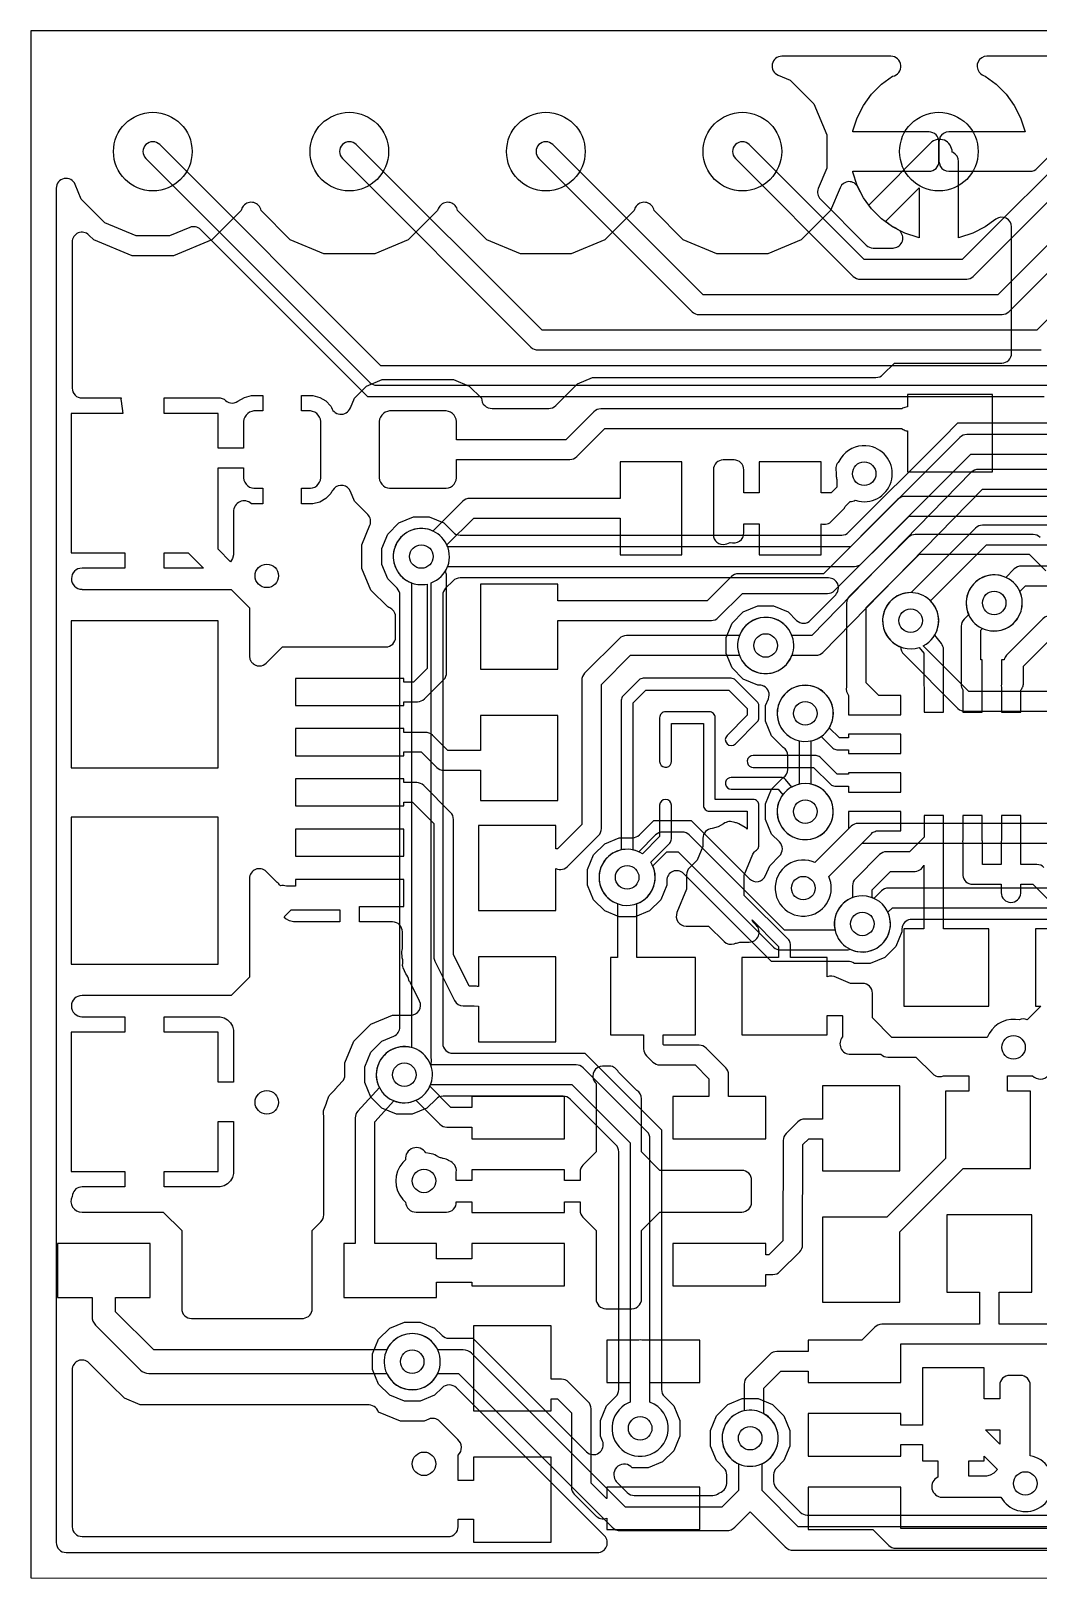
# Model space of a CAD drawing. Header units: millimetres. Extents: x 0 to 30, y 0 to 20.
# Drawn here: x 0 to 13.02, y 0 to 20 of the extents above; entities that cross this region are included whole.
import ezdxf

# ---------------------------------------------------------------- set-up
doc = ezdxf.new("R2010")
doc.units = ezdxf.units.MM

msp = doc.modelspace()

# ---------------------------------------------------------------- linework, layer by layer
at = {"layer": '16_copper'}
for points in [[(11.155, 17.195, 0.663945), (11.224, 17.418), (11.201, 17.433, 0.123438), (11.137, 17.466), (10.992, 17.571), (10.865, 17.698), (10.76, 17.843), (10.679, 18.003), (10.623, 18.173), (10.621, 18.186), (11.608, 18.186, 0.414214), (11.735, 18.313), (11.735, 18.567, 0.414214), (11.608, 18.694), (10.621, 18.694), (10.623, 18.707), (10.679, 18.878), (10.76, 19.038), (10.865, 19.183), (10.992, 19.31), (11.137, 19.415, 0.916186), (11.114, 19.673), (9.705, 19.673, 0.820683), (9.657, 19.429), (9.812, 19.364), (10.119, 19.058), (10.285, 18.657), (10.285, 18.224), (10.176, 17.962, 0.303346), (10.204, 17.823), (10.796, 17.231, 0.198912), (10.886, 17.193), (11.143, 17.193)], [(12.096, 16.79, 0.187839), (12.18, 16.827), (13.819, 18.466), (20.267, 18.466), (20.535, 18.198, 0.198912), (20.625, 18.161), (22.317, 18.161, 0.984834), (23.001, 18.405), (22.983, 18.449, 0.657183), (22.317, 18.415), (20.677, 18.415), (20.41, 18.683, 0.198912), (20.32, 18.72), (13.767, 18.72, 0.198912), (13.677, 18.683), (12.038, 17.043), (10.771, 17.043), (9.285, 18.53, 1), (9.105, 18.351), (10.629, 16.827, 0.198912), (10.719, 16.789), (12.09, 16.789)], [(12.553, 16.333, 0.187839), (12.637, 16.369), (13.82, 17.552, 0.984834), (14.131, 18.207), (14.087, 18.226, 0.657182), (13.64, 17.731), (12.495, 16.586), (8.689, 16.586), (6.745, 18.53, 1), (6.565, 18.351), (8.546, 16.369, 0.198912), (8.636, 16.332), (12.548, 16.332)], [(10.078, 9.55, 0.814328), (10.084, 10.261), (10.084, 10.821, 0.992417), (9.937, 11.532), (9.891, 11.52, 0.761296), (9.931, 10.821), (9.931, 10.261), (9.891, 10.25), (9.847, 10.232), (9.806, 10.208), (9.768, 10.179), (9.735, 10.145), (9.706, 10.108), (9.682, 10.067), (9.664, 10.023), (9.651, 9.977), (9.645, 9.93), (9.645, 9.882), (9.651, 9.835), (9.664, 9.789), (9.682, 9.745), (9.706, 9.704), (9.735, 9.667), (9.768, 9.633), (9.806, 9.604), (9.847, 9.58), (9.891, 9.562), (9.937, 9.55), (9.984, 9.544), (10.031, 9.544)]]:
    msp.add_lwpolyline(points, format="xyb", close=True, dxfattribs=at)
for points in [[(29.546, 19.673), (12.355, 19.673, 0.619845), (12.254, 19.469), (12.263, 19.46, 0.147188), (12.332, 19.415), (12.477, 19.31), (12.604, 19.183), (12.71, 19.038), (12.791, 18.878), (12.847, 18.707), (12.849, 18.694), (11.862, 18.694, 0.282464), (11.749, 18.625), (11.748, 18.624, -0.096011), (11.735, 18.567), (11.735, 18.313, -0.09355), (11.747, 18.259), (11.754, 18.248, 0.261919), (11.862, 18.186), (12.916, 18.186, 0.198912), (13.006, 18.224), (13.652, 18.87)], [(13.205, 15.672), (4.523, 15.672), (1.665, 18.53, 1), (1.485, 18.351), (4.381, 15.455, 0.198912), (4.47, 15.418), (13.259, 15.418)], [(15.15, 18.276), (13.003, 16.129), (6.606, 16.129), (4.205, 18.53, 1), (4.025, 18.351), (6.463, 15.912, 0.198912), (6.553, 15.875), (13.056, 15.875)], [(13.094, 15.268), (4.356, 15.268), (2.192, 17.432, 0.303353), (2.053, 17.459), (1.792, 17.351), (1.358, 17.351), (0.957, 17.517), (0.651, 17.823), (0.571, 18.015, 0.820683), (0.327, 17.967), (0.327, 0.454, 0.414178), (0.454, 0.327), (7.322, 0.326, 0.668223), (7.412, 0.543), (5.5, 2.454, 0.42628), (5.313, 2.454), (5.218, 2.36), (5.03, 2.282), (4.826, 2.282), (4.637, 2.36), (4.493, 2.504), (4.415, 2.692), (4.415, 2.896), (4.493, 3.084), (4.637, 3.228), (4.826, 3.306), (5.03, 3.306), (5.218, 3.228), (5.313, 3.134, 0.198912), (5.402, 3.096), (5.713, 3.096), (7.18, 1.629, 0.820688), (7.387, 1.768), (7.362, 1.83), (7.362, 2.034), (7.44, 2.222), (7.56, 2.342, 0.198912), (7.597, 2.432), (7.597, 5.509, 0.198912), (7.56, 5.598), (6.968, 6.19, 0.198912), (6.879, 6.227), (5.326, 6.227, 0.198912), (5.236, 6.19), (5.116, 6.07), (4.928, 5.992), (4.724, 5.992), (4.536, 6.07), (4.392, 6.214), (4.314, 6.402), (4.314, 6.606), (4.392, 6.794), (4.536, 6.938), (4.691, 7.003, 0.30335), (4.769, 7.12), (4.769, 12.704, 0.198912), (4.732, 12.794), (4.612, 12.914), (4.534, 13.102), (4.534, 13.306), (4.612, 13.494), (4.756, 13.638), (4.944, 13.716), (5.148, 13.716), (5.336, 13.638), (5.456, 13.518, 0.198912), (5.546, 13.481), (10.479, 13.481, 0.198912), (10.568, 13.518), (11.782, 14.732), (11.782, 14.732), (11.981, 14.931), (14.529, 14.931, 0.198912)], [(14.643, 14.781), (12.096, 14.781, 0.198912), (12.006, 14.744), (10.593, 13.331), (5.386, 13.331, 0.984834), (4.702, 13.087), (4.72, 13.043, 0.190981), (4.919, 12.864), (4.919, 6.854, 0.966697), (4.709, 6.16), (4.755, 6.148, 0.367675), (5.166, 6.377), (6.993, 6.377), (7.747, 5.623), (7.747, 2.272), (7.713, 2.258), (7.672, 2.234), (7.635, 2.205), (7.601, 2.171), (7.572, 2.134), (7.548, 2.093), (7.53, 2.049), (7.518, 2.003), (7.512, 1.956), (7.512, 1.908), (7.518, 1.861), (7.53, 1.815), (7.548, 1.771), (7.572, 1.73), (7.601, 1.693), (7.635, 1.659), (7.672, 1.63), (7.713, 1.606), (7.757, 1.588), (7.803, 1.576), (7.85, 1.57), (7.898, 1.57), (7.945, 1.576, 0.755256), (8.001, 2.272), (8.001, 5.676, 0.198912), (7.964, 5.766), (7.136, 6.594, 0.198912), (7.046, 6.631), (5.166, 6.631, 0.166697), (5.173, 6.724), (5.173, 12.864, 0.217109), (5.386, 13.077), (10.646, 13.077, 0.198912), (10.736, 13.114), (12.149, 14.527), (14.696, 14.527, 0.198912)], [(15.446, 14.331), (12.245, 14.331, 0.202021), (12.154, 14.293), (10.093, 12.181), (9.836, 12.181), (9.822, 12.215), (9.798, 12.256), (9.769, 12.293), (9.735, 12.327), (9.698, 12.356), (9.657, 12.38), (9.613, 12.398), (9.567, 12.41), (9.52, 12.416), (9.472, 12.416), (9.425, 12.41), (9.379, 12.398), (9.335, 12.38), (9.294, 12.356), (9.257, 12.327), (9.223, 12.293), (9.194, 12.256), (9.17, 12.215), (9.152, 12.171), (9.14, 12.125), (9.134, 12.078), (9.134, 12.03), (9.14, 11.983), (9.152, 11.937), (9.17, 11.893), (9.194, 11.852), (9.223, 11.815), (9.257, 11.781), (9.294, 11.752), (9.335, 11.728), (9.379, 11.71), (9.425, 11.698), (9.472, 11.692), (9.52, 11.692), (9.567, 11.698, 0.259775), (9.836, 11.927), (10.146, 11.927, 0.202021), (10.237, 11.965), (12.299, 14.077), (15.29, 14.077, 0.939472)], [(14.756, 13.609), (12.3, 13.609, 0.198912), (12.21, 13.572), (11.375, 12.737, 0.799288), (11.209, 12.049), (11.243, 12.035, 0.20905), (11.28, 11.94), (11.98, 11.24, 0.198912), (12.07, 11.203), (13.922, 11.203, 0.198912)], [(13.869, 11.457), (12.123, 11.457), (11.531, 12.049, 0.512477), (11.627, 12.63), (12.352, 13.355), (14.756, 13.355, 1)], [(14, 13.081), (12.8, 13.081, 0.198912), (12.71, 13.044), (12.6, 12.934, 0.984834), (12.289, 12.278), (12.333, 12.26, 0.657182), (12.78, 12.754), (12.853, 12.827), (13.947, 12.827)], [(13.932, 8.513), (11.385, 8.513, 0.3458), (11.262, 8.416), (11.258, 8.388, 0.063546), (11.258, 8.352), (11.18, 8.164), (11.036, 8.02), (10.848, 7.942), (10.644, 7.942, 0.178289), (10.557, 7.967), (9.573, 7.967), (9.374, 8.166), (8.435, 9.105, 0.668179), (8.218, 9.015), (8.218, 8.954), (8.14, 8.766), (7.996, 8.622), (7.808, 8.544), (7.604, 8.544), (7.416, 8.622), (7.272, 8.766), (7.194, 8.954), (7.194, 9.158), (7.272, 9.346), (7.416, 9.49), (7.604, 9.568), (7.774, 9.568, 0.198912), (7.864, 9.606), (8.049, 9.791), (8.533, 9.791), (9.287, 9.037, 0.534512), (9.494, 9.078), (9.548, 9.207), (9.675, 9.334, 0.414219), (9.675, 9.514), (9.573, 9.616), (9.495, 9.804), (9.495, 10.008), (9.573, 10.196), (9.722, 10.345, 0.25782), (9.781, 10.452), (9.781, 10.63, 0.243233), (9.722, 10.737), (9.573, 10.886), (9.495, 11.074), (9.495, 11.278), (9.532, 11.366, 0.389407), (9.473, 11.527), (9.469, 11.529, 0.13124), (9.394, 11.542), (9.206, 11.62), (9.062, 11.764), (8.984, 11.952), (8.984, 12.156), (9.062, 12.344), (9.206, 12.488), (9.394, 12.566), (9.598, 12.566), (9.786, 12.488), (9.896, 12.379, 0.417724), (10.077, 12.38), (10.401, 12.711, 0.663865), (10.31, 12.927), (5.546, 12.927, 0.198912), (5.456, 12.89), (5.36, 12.794, 0.198912), (5.323, 12.704), (5.323, 6.908, 0.414214), (5.45, 6.781), (7.161, 6.781), (8.151, 5.791), (8.151, 2.432, 0.198912), (8.188, 2.342), (8.308, 2.222), (8.386, 2.034), (8.386, 1.83), (8.308, 1.642), (8.164, 1.498), (7.976, 1.42), (7.772, 1.42, 0.952623), (7.557, 1.258), (7.564, 1.246, 0.021378), (7.571, 1.238), (7.708, 1.102, 0.198912), (7.798, 1.064), (8.814, 1.064, 0.16802), (8.892, 1.092), (8.898, 1.098, 0.35389), (8.994, 1.245), (8.994, 1.329, 0.198912), (8.957, 1.419), (8.862, 1.514), (8.784, 1.702), (8.784, 1.906), (8.862, 2.094), (9.006, 2.238), (9.194, 2.316), (9.398, 2.316), (9.586, 2.238), (9.73, 2.094), (9.808, 1.906), (9.808, 1.702), (9.73, 1.514), (9.636, 1.419, 0.198912), (9.599, 1.33), (9.599, 1.245, 0.198912), (9.636, 1.155), (9.943, 0.848, 0.198912), (10.033, 0.81), (14.019, 0.81, 0.534518)], [(13.755, 8.917), (11.082, 8.917, 0.198912), (10.992, 8.88), (10.896, 8.784, 0.623245), (10.393, 8.371), (9.741, 8.371), (8.508, 9.604, 0.198912), (8.418, 9.641), (8.164, 9.641, 0.198912), (8.074, 9.604), (7.856, 9.386, 0.984834), (7.545, 8.73), (7.589, 8.712, 0.657182), (8.036, 9.206), (8.217, 9.387), (8.365, 9.387), (9.598, 8.154, 0.198912), (9.688, 8.117), (10.536, 8.117, 0.102651), (10.586, 8.128), (10.629, 8.11), (10.675, 8.098), (10.722, 8.092), (10.77, 8.092), (10.817, 8.098, 0.48368), (11.076, 8.604), (11.135, 8.663), (13.89, 8.663, 0.123618)], [(13.483, 9.753), (10.691, 9.753, 0.198912), (10.601, 9.716), (10.133, 9.247), (10.099, 9.261), (10.053, 9.273), (10.006, 9.279), (9.958, 9.279), (9.911, 9.273), (9.865, 9.261), (9.822, 9.243), (9.78, 9.219), (9.743, 9.19), (9.709, 9.156), (9.68, 9.119), (9.656, 9.078), (9.638, 9.034), (9.626, 8.988), (9.62, 8.941), (9.62, 8.893), (9.626, 8.846), (9.638, 8.8), (9.656, 8.756), (9.68, 8.715), (9.709, 8.678), (9.743, 8.644), (9.78, 8.615), (9.822, 8.591), (9.865, 8.573), (9.911, 8.561), (9.958, 8.555), (10.006, 8.555), (10.053, 8.561, 0.48368), (10.312, 9.067), (10.744, 9.499), (13.536, 9.499, 0.198912)], [(15.694, 0.66), (9.918, 0.66), (9.449, 1.13), (9.449, 1.475, 0.947607), (9.179, 2.148), (9.135, 2.13, 0.630788), (9.144, 1.475), (9.144, 1.13), (8.928, 0.914), (7.683, 0.914), (5.696, 2.902, 0.198912), (5.588, 2.946), (5.257, 2.946, 0.948173), (4.584, 2.677), (4.602, 2.633, 0.630371), (5.257, 2.642), (5.525, 2.642), (7.512, 0.654, 0.198912), (7.62, 0.61), (8.992, 0.61, 0.198912), (9.099, 0.654), (9.296, 0.851), (9.747, 0.4, 0.198912), (9.855, 0.356), (15.85, 0.356, 0.138628)]]:
    msp.add_lwpolyline(points, format="xyb", dxfattribs=at)
at = {"layer": '1_copper'}
for points in [[(2.956, 11.79, 0.190068), (3.042, 11.827), (3.25, 12.035), (4.586, 12.035, 0.414214), (4.713, 12.162), (4.713, 12.425, 0.201129), (4.674, 12.515), (4.666, 12.524, 0.106828), (4.611, 12.552), (4.394, 12.769), (4.277, 13.051), (4.277, 13.357), (4.381, 13.608, 0.303353), (4.354, 13.746), (4.18, 13.92), (4.128, 14.046, 0.545517), (3.918, 14.084), (3.901, 14.061, 0.08341), (3.877, 14.021), (3.812, 13.956), (3.732, 13.909), (3.643, 13.886), (3.497, 13.886), (3.497, 14.086), (3.612, 14.086), (3.641, 14.091), (3.668, 14.103), (3.693, 14.119), (3.714, 14.14), (3.73, 14.165), (3.741, 14.192), (3.747, 14.221), (3.747, 14.95), (3.741, 14.979), (3.73, 15.007), (3.714, 15.031), (3.693, 15.052), (3.668, 15.069), (3.641, 15.08), (3.612, 15.086), (3.497, 15.086), (3.497, 15.286), (3.643, 15.286), (3.732, 15.262), (3.812, 15.216), (3.877, 15.15, 0.749721), (4.128, 15.125), (4.18, 15.251), (4.336, 15.407), (4.541, 15.492), (5.462, 15.492), (5.666, 15.407), (5.823, 15.251, 0.424282), (5.962, 15.119), (6.692, 15.119, 0.198912), (6.782, 15.156), (7.064, 15.438), (7.26, 15.519), (10.921, 15.519, 0.198912), (11.011, 15.557), (11.16, 15.706), (12.548, 15.706, 0.414214), (12.675, 15.833), (12.675, 17.465, 0.612806), (12.473, 17.568), (12.332, 17.466), (12.172, 17.384), (12.002, 17.329), (11.989, 17.327), (11.989, 18.313, 0.284784), (11.918, 18.427), (11.906, 18.432, 0.686913), (11.627, 18.548), (10.828, 17.749), (10.76, 17.843), (10.689, 17.982, 0.640149), (10.458, 17.973), (10.336, 17.678), (9.957, 17.299), (9.524, 17.12), (8.866, 17.12), (8.432, 17.299), (8.054, 17.678, 0.640829), (7.828, 17.738), (7.824, 17.734, 0.10571), (7.796, 17.678), (7.417, 17.299), (6.984, 17.12), (6.326, 17.12), (5.892, 17.299), (5.514, 17.678, 0.640829), (5.288, 17.738), (5.284, 17.734, 0.10571), (5.256, 17.678), (4.877, 17.299), (4.444, 17.12), (3.786, 17.12), (3.352, 17.299), (2.974, 17.678, 0.640829), (2.748, 17.738), (2.744, 17.734, 0.10571), (2.716, 17.678), (2.337, 17.299), (1.843, 17.094), (1.307, 17.094), (0.812, 17.299), (0.75, 17.361, 0.668185), (0.533, 17.271), (0.533, 15.381, 0.414214), (0.66, 15.254), (1.165, 15.254, 0.066122), (1.165, 15.214), (1.188, 15.054), (0.518, 15.054), (0.518, 13.254), (1.214, 13.254), (1.214, 13.054), (0.66, 13.054, 0.996055), (0.659, 12.781), (0.66, 12.78), (2.587, 12.78), (2.825, 12.542), (2.825, 11.917), (2.826, 11.91), (2.825, 11.904), (2.827, 11.896), (2.828, 11.889), (2.83, 11.883), (2.831, 11.876), (2.835, 11.869), (2.837, 11.862), (2.841, 11.857), (2.843, 11.851), (2.848, 11.845), (2.852, 11.838), (2.856, 11.834), (2.86, 11.828), (2.866, 11.824), (2.872, 11.818), (2.877, 11.815), (2.882, 11.811), (2.889, 11.807), (2.895, 11.803), (2.901, 11.801), (2.907, 11.798), (2.915, 11.796), (2.922, 11.793), (2.928, 11.793), (2.934, 11.791), (2.942, 11.791), (2.95, 11.79)], [(2.418, 14.605), (2.418, 15.054), (1.722, 15.054), (1.722, 15.254), (2.445, 15.254), (2.496, 15.24, 0.388885), (2.674, 15.211), (2.762, 15.262), (2.851, 15.286), (2.997, 15.286), (2.997, 15.086), (2.882, 15.086), (2.854, 15.08), (2.826, 15.069), (2.802, 15.052), (2.781, 15.031), (2.764, 15.007), (2.753, 14.979), (2.747, 14.95), (2.747, 14.605)], [(5.395, 14.091), (5.422, 14.103), (5.447, 14.119), (5.468, 14.14), (5.484, 14.165), (5.495, 14.192), (5.501, 14.221), (5.501, 14.459), (6.966, 14.459, 0.198912), (7.055, 14.496), (7.419, 14.859), (11.253, 14.859), (11.272, 14.848, 0.096331), (11.329, 14.828), (11.329, 14.3), (12.429, 14.3), (12.429, 15.3), (11.329, 15.3), (11.329, 15.138, 0.107175), (11.266, 15.121), (11.254, 15.113), (7.366, 15.113, 0.198912), (7.276, 15.076), (6.913, 14.713), (5.501, 14.713), (5.501, 14.95), (5.495, 14.979), (5.484, 15.007), (5.468, 15.031), (5.447, 15.052), (5.422, 15.069), (5.395, 15.08), (5.366, 15.086), (4.636, 15.086), (4.608, 15.08), (4.58, 15.069), (4.556, 15.052), (4.535, 15.031), (4.518, 15.007), (4.507, 14.979), (4.501, 14.95), (4.501, 14.221), (4.507, 14.192), (4.518, 14.165), (4.535, 14.14), (4.556, 14.119), (4.58, 14.103), (4.608, 14.091), (4.636, 14.086), (5.366, 14.086)], [(10.214, 13.628, 0.296772), (10.353, 13.665), (10.499, 13.811, 0.096153), (10.525, 13.852), (10.59, 13.916, 0.108612), (10.653, 13.931), (10.699, 13.919, 1), (10.84, 14.631), (10.793, 14.637, 0.267949), (10.468, 14.477), (10.444, 14.435, 0.267676), (10.407, 14.299), (10.407, 14.251, 0.034324), (10.414, 14.202), (10.414, 14.099), (10.343, 14.028), (10.214, 14.028), (10.214, 14.428), (9.414, 14.428), (9.414, 14.028), (9.214, 14.028), (9.214, 14.326, 0.414214), (9.087, 14.453), (8.947, 14.453, 0.414214), (8.82, 14.326), (8.82, 13.487, 0.475561), (8.973, 13.363), (8.988, 13.368), (8.996, 13.37), (9.038, 13.387, 0.52689), (9.214, 13.514), (9.214, 13.628), (9.414, 13.628), (9.414, 13.228), (10.214, 13.228)], [(4.818, 11.327), (4.996, 11.327, 0.198912), (5.086, 11.364), (5.336, 11.614, 0.198912), (5.373, 11.704), (5.373, 12.954, 0.129242), (5.356, 13.016), (5.372, 13.043, 0.225123), (5.376, 13.354), (5.723, 13.701), (7.614, 13.701), (7.614, 13.228), (8.414, 13.228), (8.414, 14.428), (7.614, 14.428), (7.614, 13.955), (5.67, 13.955, 0.198912), (5.58, 13.918), (5.196, 13.534, 0.984834), (4.885, 12.878), (4.929, 12.86, 0.133208), (5.119, 12.848), (5.119, 11.757), (4.943, 11.581), (4.818, 11.581), (4.818, 11.629), (3.418, 11.629), (3.418, 11.279), (4.818, 11.279)], [(2.418, 13.299), (2.418, 14.351), (2.747, 14.351), (2.747, 14.221), (2.753, 14.192), (2.764, 14.165), (2.781, 14.14), (2.802, 14.119), (2.826, 14.103), (2.854, 14.091), (2.882, 14.086), (2.997, 14.086), (2.997, 13.886), (2.851, 13.886, 0.672775), (2.618, 13.782), (2.618, 13.228), (2.605, 13.177), (2.581, 13.136)], [(12.293, 11.511, 0.077692), (12.293, 11.551), (12.293, 11.87), (12.277, 11.87), (12.277, 12.251), (12.3, 12.274, 0.984834), (12.611, 12.93), (12.567, 12.948, 0.657182), (12.12, 12.454), (12.06, 12.394, 0.198912), (12.023, 12.304), (12.023, 11.55, 0.125836), (12.043, 11.482), (12.043, 11.194), (12.293, 11.194)], [(11.793, 11.516), (11.795, 11.532), (11.795, 12, 0.169731), (11.767, 12.08), (11.681, 12.188, 0.975909), (11.068, 12.576), (11.044, 12.535, 0.663758), (11.482, 12.03), (11.541, 11.956), (11.541, 11.532), (11.543, 11.514), (11.543, 11.194), (11.793, 11.194)], [(12.793, 11.478, 0.070888), (12.816, 11.514), (12.82, 11.521, 0.085581), (12.827, 11.564), (12.827, 11.785), (13.207, 12.165), (13.214, 12.147, 1), (13.866, 12.469), (13.842, 12.51, 0.577351), (13.214, 12.469), (13.2, 12.435, 0.260662), (13.08, 12.398), (12.61, 11.928, 0.134445), (12.577, 11.87), (12.543, 11.87), (12.543, 11.552, 0.077432), (12.543, 11.513), (12.543, 11.194), (12.793, 11.194)], [(6.784, 9.171, 0.340566), (6.948, 9.208), (7.336, 9.596, 0.198912), (7.373, 9.686), (7.373, 11.551), (7.749, 11.927), (9.156, 11.927, 0.984834), (9.84, 12.171), (9.822, 12.215, 0.657183), (9.156, 12.181), (7.696, 12.181, 0.198912), (7.606, 12.144), (7.156, 11.694, 0.198912), (7.119, 11.604), (7.119, 9.739), (6.805, 9.425), (6.784, 9.425), (6.784, 9.728), (5.784, 9.728), (5.784, 8.628), (6.784, 8.628)], [(9.498, 6.223), (9.017, 6.223), (9.017, 6.504, 0.198912), (8.98, 6.594), (8.726, 6.848, 0.198912), (8.636, 6.885), (8.181, 6.885), (8.173, 6.893), (8.173, 7.02), (8.59, 7.02), (8.59, 8.02), (7.833, 8.02), (7.833, 8.716, 0.478994), (8.011, 9.253), (8.256, 9.498, 0.198912), (8.278, 9.552), (8.278, 9.988, 1), (8.126, 9.988), (8.126, 9.584), (7.903, 9.361, 0.090811), (7.782, 9.411), (7.782, 11.314), (7.946, 11.478), (9.018, 11.478), (9.258, 11.238, 0.059473), (9.256, 11.221), (9.257, 11.151), (8.997, 10.891, 1), (9.105, 10.783), (9.388, 11.066, 0.198912), (9.41, 11.12), (9.41, 11.27, 0.044236), (9.407, 11.289), (9.407, 11.292, 0.125341), (9.388, 11.324), (9.104, 11.608, 0.198912), (9.05, 11.63), (7.914, 11.63, 0.198912), (7.86, 11.608), (7.652, 11.4, 0.198912), (7.63, 11.346), (7.63, 9.411, 0.749296), (7.579, 8.716), (7.579, 8.02), (7.49, 8.02), (7.49, 7.02), (7.919, 7.02), (7.919, 6.84, 0.198912), (7.956, 6.75), (8.038, 6.668, 0.198912), (8.128, 6.631), (8.583, 6.631), (8.763, 6.451), (8.763, 6.223), (8.298, 6.223), (8.298, 5.673), (9.498, 5.673)], [(11.243, 10.907), (10.568, 10.907), (10.568, 10.858), (10.45, 10.858), (10.318, 10.989, 0.976131), (9.706, 11.378), (9.682, 11.337, 0.774235), (10.214, 10.878), (10.364, 10.728, 0.198912), (10.418, 10.706), (10.568, 10.706), (10.568, 10.657), (11.243, 10.657)], [(6.812, 11.148), (5.812, 11.148), (5.812, 10.695), (5.387, 10.695), (5.188, 10.894, 0.198912), (5.098, 10.931), (4.818, 10.931), (4.818, 10.979), (3.418, 10.979), (3.418, 10.629), (4.818, 10.629), (4.818, 10.677), (5.045, 10.677), (5.244, 10.478, 0.198912), (5.334, 10.441), (5.812, 10.441), (5.812, 10.048), (6.812, 10.048)], [(11.243, 10.407), (10.568, 10.407), (10.568, 10.389), (10.42, 10.389), (10.201, 10.608, 0.198912), (10.147, 10.63), (9.334, 10.63, 0.871067), (9.313, 10.481), (9.334, 10.478), (10.115, 10.478), (10.335, 10.259, 0.198912), (10.389, 10.236), (10.568, 10.236), (10.568, 10.157), (11.243, 10.157)], [(6.784, 8.028), (5.784, 8.028), (5.784, 7.644, 0.096434), (5.734, 7.647), (5.666, 7.647), (5.461, 8.058), (5.461, 9.806, 0.198912), (5.424, 9.896), (5.076, 10.244, 0.198912), (4.986, 10.281), (4.818, 10.281), (4.818, 10.329), (3.418, 10.329), (3.418, 9.979), (4.818, 9.979), (4.818, 10.027), (4.933, 10.027), (5.207, 9.753), (5.207, 8.028, 0.116434), (5.22, 7.971), (5.474, 7.463, 0.284079), (5.588, 7.393), (5.729, 7.393), (5.784, 7.389), (5.784, 6.928), (6.784, 6.928)], [(9.029, 10.344, 0.866051), (9.051, 10.195), (9.658, 10.195), (9.719, 10.125, 0.964762), (10.281, 9.667), (10.31, 9.704, 0.783667), (9.834, 10.224), (9.751, 10.321, 0.218357), (9.693, 10.347), (9.051, 10.347)], [(10.053, 8.561, 0.48368), (10.312, 9.067), (10.854, 9.609, 0.055545), (10.871, 9.631), (10.874, 9.636, 0.089379), (10.923, 9.657), (11.243, 9.657), (11.243, 9.907), (10.921, 9.907), (10.905, 9.909), (10.764, 9.909, 0.03746), (10.745, 9.907), (10.568, 9.907), (10.568, 9.682), (10.133, 9.247), (10.099, 9.261), (10.053, 9.273), (10.006, 9.279), (9.958, 9.279), (9.911, 9.273), (9.865, 9.261), (9.822, 9.243), (9.78, 9.219), (9.743, 9.19), (9.709, 9.156), (9.68, 9.119), (9.656, 9.078), (9.638, 9.034), (9.626, 8.988), (9.62, 8.941), (9.62, 8.893), (9.626, 8.846), (9.638, 8.8), (9.656, 8.756), (9.68, 8.715), (9.709, 8.678), (9.743, 8.644), (9.78, 8.615), (9.822, 8.591), (9.865, 8.573), (9.911, 8.561), (9.958, 8.555), (10.006, 8.555)], [(12.382, 8.39), (11.795, 8.39), (11.795, 9.52, 0.038011), (11.793, 9.539), (11.793, 9.857), (11.543, 9.857), (11.543, 9.574), (11.356, 9.387), (11.058, 9.387, 0.198912), (10.968, 9.35), (10.656, 9.038, 0.198912), (10.619, 8.948), (10.619, 8.794, 0.984834), (10.863, 8.11), (10.907, 8.128, 0.657183), (10.873, 8.794), (10.873, 8.895), (11.111, 9.133), (11.409, 9.133, 0.317357), (11.541, 9.213), (11.541, 8.39), (11.282, 8.39), (11.282, 7.39), (12.382, 7.39)], [(3.522, 3.354, 0.384428), (3.636, 3.48), (3.636, 4.49), (3.747, 4.602, 0.198912), (3.785, 4.692), (3.785, 5.93, 0.011896), (3.784, 5.936), (3.78, 6.027, 0.042236), (3.784, 6.049), (3.819, 6.135, 0.011901), (3.821, 6.14), (3.852, 6.227, 0.04223), (3.864, 6.246), (3.93, 6.311, 0.011898), (3.934, 6.316), (4.024, 6.415, 0.186573), (4.057, 6.5), (4.057, 6.657), (4.174, 6.939), (4.391, 7.156), (4.673, 7.273), (4.91, 7.273, 0.557537), (5.023, 7.457), (4.905, 7.694, 0.064992), (4.884, 7.722), (4.882, 7.725, 0.164173), (4.846, 7.81), (4.809, 7.885, 0.062382), (4.802, 7.918), (4.801, 7.921, 0.16418), (4.8, 8.014), (4.794, 8.096, 0.077693), (4.801, 8.135), (4.801, 8.352, 0.414214), (4.674, 8.479), (4.245, 8.479), (4.245, 8.679), (4.818, 8.679), (4.818, 9.029), (3.418, 9.029), (3.418, 8.942), (3.302, 8.942, 0.114549), (3.224, 8.948), (3.223, 8.949, 0.109529), (3.181, 8.991), (3.042, 9.131, 0.668179), (2.825, 9.041), (2.825, 7.766), (2.587, 7.528), (0.66, 7.528, 0.996055), (0.659, 7.254), (0.66, 7.254), (1.214, 7.254), (1.214, 7.054), (0.518, 7.054), (0.518, 5.254), (1.214, 5.254), (1.214, 5.054), (0.66, 5.054, 0.3458), (0.537, 4.957), (0.533, 4.929, 0.578266), (0.66, 4.728), (1.71, 4.728), (1.948, 4.49), (1.948, 3.48, 0.414214), (2.075, 3.353), (3.509, 3.353)], [(5.242, 3.82), (5.698, 3.82), (5.698, 3.773), (6.898, 3.773), (6.898, 4.323), (5.698, 4.323), (5.698, 4.124), (5.242, 4.124), (5.242, 4.322), (4.445, 4.322), (4.445, 5.896), (4.692, 6.167, 0.204634), (4.976, 6.174), (5.286, 5.864, 0.198912), (5.376, 5.827), (5.698, 5.827), (5.698, 5.673), (6.898, 5.673), (6.898, 6.223), (5.698, 6.223), (5.698, 6.081), (5.429, 6.081), (5.156, 6.354, 0.984834), (4.5, 6.665), (4.482, 6.621, 0.203393), (4.503, 6.338), (4.224, 6.031, 0.186573), (4.191, 5.945), (4.191, 4.322), (4.042, 4.322), (4.042, 3.622), (5.242, 3.622)], [(5.698, 5.273), (5.698, 5.136), (5.498, 5.136), (5.498, 5.246, 0.348501), (5.405, 5.391), (5.398, 5.396, 0.146234), (5.329, 5.42), (5.323, 5.421, 0.073091), (5.282, 5.433), (5.241, 5.457, 0.065542), (5.151, 5.487), (5.104, 5.493, 0.800055), (4.841, 5.404), (4.807, 5.37, 0.376374), (4.807, 4.891), (4.841, 4.858, 0.419221), (4.978, 4.728), (5.371, 4.728, 0.426011), (5.498, 4.86), (5.698, 4.86), (5.698, 4.723), (6.898, 4.723), (6.898, 4.86), (7.098, 4.86), (7.098, 4.75, 0.198912), (7.135, 4.661), (7.304, 4.491), (7.304, 3.606, 0.414214), (7.431, 3.479), (7.738, 3.479, 0.475778), (7.892, 3.608), (7.892, 4.491), (8.13, 4.729), (9.187, 4.729, 0.413349), (9.314, 4.856), (9.315, 5.139, 0.415079), (9.188, 5.267), (8.13, 5.267), (7.892, 5.505), (7.892, 6.194, 0.247924), (7.83, 6.302), (7.594, 6.538, 0.296375), (7.478, 6.614), (7.389, 6.614, 0.579231), (7.279, 6.422), (7.283, 6.417, 0.053859), (7.304, 6.391), (7.304, 5.505), (7.135, 5.335, 0.198912), (7.098, 5.246), (7.098, 5.136), (6.898, 5.136), (6.898, 5.273)], [(9.498, 3.921), (9.59, 3.921, 0.198912), (9.68, 3.958), (9.936, 4.214, 0.198145), (9.973, 4.304), (9.977, 5.601), (10.053, 5.677), (10.232, 5.677), (10.232, 5.262), (11.232, 5.262), (11.232, 6.362), (10.232, 6.362), (10.232, 5.931), (10, 5.931, 0.198912), (9.91, 5.894), (9.76, 5.744, 0.198145), (9.723, 5.654), (9.719, 4.357), (9.537, 4.175), (9.498, 4.175), (9.498, 4.323), (8.298, 4.323), (8.298, 3.773), (9.498, 3.773)], [(4.998, 2.438, 1), (4.857, 3.15), (4.811, 3.138, 0.205289), (4.598, 2.946), (1.587, 2.946), (1.094, 3.439), (1.094, 3.622), (1.542, 3.622), (1.542, 4.322), (0.342, 4.322), (0.342, 3.622), (0.79, 3.622), (0.79, 3.376, 0.198912), (0.834, 3.268), (1.416, 2.686, 0.198912), (1.524, 2.642), (4.598, 2.642), (4.602, 2.633), (4.626, 2.592), (4.655, 2.555), (4.688, 2.521), (4.726, 2.492), (4.767, 2.468), (4.811, 2.45), (4.857, 2.438), (4.904, 2.432), (4.951, 2.432)], [(8.644, 1.173), (7.444, 1.173), (7.444, 1.025), (7.437, 1.025), (7.239, 1.223), (7.239, 2.186, 0.198912), (7.202, 2.276), (6.948, 2.53, 0.198912), (6.858, 2.567), (6.722, 2.567), (6.722, 3.258), (5.722, 3.258), (5.722, 2.158), (6.722, 2.158), (6.722, 2.313), (6.805, 2.313), (6.985, 2.133), (6.985, 1.17, 0.198912), (7.022, 1.08), (7.294, 0.808, 0.316504), (7.444, 0.771), (7.444, 0.623), (8.644, 0.623)], [(7.945, 1.576, 0.755256), (8.001, 2.272), (8.001, 2.523), (8.644, 2.523), (8.644, 3.073), (7.894, 3.073, 0.077432), (7.855, 3.073), (7.444, 3.073), (7.444, 2.523), (7.747, 2.523), (7.747, 2.272), (7.713, 2.258), (7.672, 2.234), (7.635, 2.205), (7.601, 2.171), (7.572, 2.134), (7.548, 2.093), (7.53, 2.049), (7.518, 2.003), (7.512, 1.956), (7.512, 1.908), (7.518, 1.861), (7.53, 1.815), (7.548, 1.771), (7.572, 1.73), (7.601, 1.693), (7.635, 1.659), (7.672, 1.63), (7.713, 1.606), (7.757, 1.588), (7.803, 1.576), (7.85, 1.57), (7.898, 1.57)], [(6.722, 1.558), (5.722, 1.558), (5.722, 1.258), (5.522, 1.258), (5.522, 1.584, 0.441216), (5.516, 1.789), (5.282, 2.024, 0.303353), (5.143, 2.051), (5.081, 2.025), (4.775, 2.025), (4.492, 2.142, 0.348422), (4.347, 2.235), (1.413, 2.235), (1.207, 2.32), (1.032, 2.495), (0.75, 2.778, 0.668179), (0.533, 2.688), (0.533, 0.66, 0.414178), (0.66, 0.533), (5.395, 0.533, 0.41425), (5.522, 0.66), (5.522, 0.758), (5.722, 0.758), (5.722, 0.458), (6.722, 0.458)], [(11.522, 2.713), (11.522, 1.975), (11.244, 1.975), (11.244, 2.123), (10.044, 2.123), (10.044, 1.573), (11.244, 1.573), (11.244, 1.721), (11.522, 1.721), (11.522, 1.513), (11.722, 1.513), (11.722, 1.301, 0.797363), (11.777, 1.041), (12.537, 1.041, 0.973051), (13.178, 1.38), (13.154, 1.421, 0.204147), (12.916, 1.576), (12.916, 2.489, 0.414214), (12.789, 2.616), (12.649, 2.616, 0.414214), (12.522, 2.489), (12.522, 2.313), (12.322, 2.313), (12.322, 2.713)], [(13.925, 0.382, 0.187839), (14.009, 0.418), (14.455, 0.864, 0.984834), (14.766, 1.52), (14.722, 1.538, 0.657182), (14.275, 1.043), (13.867, 0.635), (11.244, 0.635), (11.244, 1.173), (10.044, 1.173), (10.044, 0.623), (10.881, 0.623), (11.086, 0.418, 0.198912), (11.176, 0.381), (13.919, 0.381)]]:
    msp.add_lwpolyline(points, format="xyb", close=True, dxfattribs=at)
for points in [[(11.468, 17.329), (11.297, 17.384), (11.137, 17.466), (11.044, 17.534), (11.481, 17.971), (11.481, 17.327)], [(1.722, 13.054), (1.722, 13.254), (2.032, 13.254), (2.232, 13.054)], [(2.418, 12.374), (0.518, 12.374), (0.518, 10.474), (2.418, 10.474)], [(2.418, 9.834), (0.518, 9.834), (0.518, 7.934), (2.418, 7.934)], [(4.818, 9.679), (3.418, 9.679), (3.418, 9.329), (4.818, 9.329)], [(3.392, 8.479), (3.341, 8.493), (3.296, 8.519), (3.271, 8.544), (3.365, 8.638), (3.991, 8.638), (3.991, 8.479)], [(2.418, 6.408), (2.418, 7.054), (1.722, 7.054), (1.722, 7.254), (2.445, 7.254), (2.496, 7.24), (2.541, 7.214), (2.578, 7.177), (2.605, 7.131), (2.618, 7.08), (2.618, 6.408)], [(1.722, 5.054), (1.722, 5.254), (2.418, 5.254), (2.418, 5.9), (2.618, 5.9), (2.618, 5.228), (2.605, 5.177), (2.578, 5.131), (2.541, 5.094), (2.496, 5.068), (2.445, 5.054)], [(12.338, 1.913), (12.522, 1.913), (12.522, 1.729)], [(12.122, 1.313), (12.122, 1.513), (12.322, 1.513), (12.322, 1.57), (12.489, 1.403), (12.482, 1.39), (12.445, 1.353), (12.4, 1.327), (12.349, 1.313)]]:
    msp.add_lwpolyline(points, close=True, dxfattribs=at)
for points in [[(14.093, 13.981), (11.296, 13.981, 0.198912), (11.206, 13.944), (10.243, 12.981), (9.144, 12.981, 0.198912), (9.054, 12.944), (8.741, 12.631), (6.812, 12.631), (6.812, 12.848), (5.812, 12.848), (5.812, 11.748), (6.812, 11.748), (6.812, 12.377), (8.794, 12.377, 0.198912), (8.884, 12.414), (9.197, 12.727), (10.296, 12.727, 0.198912), (10.386, 12.764), (11.349, 13.727), (14.146, 13.727, 0.198912)], [(13.044, 13.452, 0.198912), (12.954, 13.489), (11.43, 13.489, 0.198912), (11.34, 13.452), (10.578, 12.69, 0.198912), (10.541, 12.6), (10.541, 11.52, 0.214228), (10.568, 11.407), (10.568, 11.157), (10.886, 11.157, 0.077432), (10.925, 11.157), (11.243, 11.157), (11.243, 11.407), (10.96, 11.407), (10.795, 11.572), (10.795, 12.547), (11.483, 13.235), (12.901, 13.235), (13.118, 13.018, 0.198912)], [(13.217, 8.39), (12.982, 8.39), (12.982, 7.39), (13.052, 7.39), (12.878, 7.215, 0.209046), (12.771, 7.214), (12.724, 7.22, 0.330954), (12.36, 6.985), (11.129, 6.985), (10.876, 7.238), (10.876, 7.558, 0.414214), (10.749, 7.685), (10.593, 7.685), (10.412, 7.76, 0.232799), (10.29, 7.77), (10.29, 8.02), (9.816, 8.02), (9.816, 8.194, 0.198912), (9.794, 8.248), (9.22, 8.822), (9.22, 9.086), (9.332, 9.356, 0.059351), (9.348, 9.382), (9.353, 9.392, 0.358425), (9.41, 9.488), (9.41, 9.988, 0.414214), (9.334, 10.064), (8.844, 10.064), (8.844, 11.12, 0.414214), (8.768, 11.196), (8.202, 11.196, 0.414214), (8.126, 11.12), (8.126, 10.554, 0.871067), (8.275, 10.533), (8.278, 10.554), (8.278, 11.044), (8.692, 11.044), (8.692, 9.988, 0.414214), (8.768, 9.912), (9.258, 9.912), (9.258, 9.681, 0.063549), (9.232, 9.7), (9.15, 9.748, 0.082991), (9.111, 9.761), (9.097, 9.764, 0.281627), (8.952, 9.748), (8.884, 9.708), (8.805, 9.687, 0.398028), (8.685, 9.561), (8.685, 9.456), (8.611, 9.279), (8.512, 9.18, 0.198917), (8.475, 9.09), (8.475, 8.903), (8.35, 8.602, 0.534511), (8.467, 8.426), (8.758, 8.426), (8.959, 8.226, 0.257858), (9.089, 8.195), (9.105, 8.203, 0.103441), (9.164, 8.22), (9.285, 8.22, 0.668191), (9.375, 8.437), (9.33, 8.482), (9.32, 8.506), (9.664, 8.162), (9.664, 8.02), (9.19, 8.02), (9.19, 7.02), (10.29, 7.02), (10.29, 7.27), (10.484, 7.27), (10.49, 7.264), (10.49, 6.994, 0.656024), (10.595, 6.768), (10.986, 6.768, 0.199491), (11.076, 6.731), (11.438, 6.731), (11.651, 6.518, 0.087012), (11.687, 6.492), (11.693, 6.49, 0.181133), (11.794, 6.49), (12.12, 6.49), (12.12, 6.29), (11.82, 6.29), (11.82, 5.42), (11.062, 4.662), (10.232, 4.662), (10.232, 3.562), (11.232, 3.562), (11.232, 4.472), (12.05, 5.29), (12.92, 5.29), (12.92, 6.29), (12.62, 6.29), (12.62, 6.49), (12.946, 6.49, 0.441216), (13.151, 6.496)], [(13.092, 9.184, 0.198912), (13.002, 9.221), (12.795, 9.221), (12.795, 9.328), (12.795, 9.328), (12.795, 9.52), (12.793, 9.537), (12.793, 9.857), (12.543, 9.857), (12.543, 9.535), (12.541, 9.52), (12.541, 9.328), (12.541, 9.328), (12.541, 9.221), (12.297, 9.221), (12.297, 9.518, 0.060013), (12.293, 9.548), (12.293, 9.857), (12.043, 9.857), (12.043, 9.54, 0.077692), (12.043, 9.501), (12.043, 9.094), (12.044, 9.081, 0.384428), (12.17, 8.967), (12.541, 8.967), (12.541, 8.858, 0.972091), (12.794, 8.851), (12.795, 8.858), (12.795, 8.967), (12.949, 8.967), (13.217, 8.699)], [(13.259, 3.277), (12.514, 3.277), (12.514, 3.694), (12.937, 3.694), (12.937, 4.694), (11.837, 4.694), (11.837, 3.694), (12.26, 3.694), (12.26, 3.277), (10.996, 3.277, 0.198912), (10.906, 3.239), (10.739, 3.073), (10.044, 3.073), (10.044, 2.925), (9.64, 2.925, 0.198912), (9.55, 2.888), (9.256, 2.594, 0.198912), (9.219, 2.504), (9.219, 2.159, 0.991287), (9.367, 1.448), (9.413, 1.46, 0.64951), (9.473, 2.12), (9.473, 2.451), (9.693, 2.671), (10.044, 2.671), (10.044, 2.523), (11.244, 2.523), (11.244, 3.023), (13.206, 3.023)]]:
    msp.add_lwpolyline(points, format="xyb", dxfattribs=at)
at = {"layer": 'drills_PTH'}
for centre in [(1.575, 18.44), (4.115, 18.44), (6.655, 18.44), (9.195, 18.44), (11.735, 18.44)]:
    msp.add_circle(centre, 0.508, dxfattribs=at)
at = {"layer": 'drills_via_1_16'}
for centre in [(10.77, 14.275), (5.046, 13.204), (3.048, 12.954), (12.45, 12.604), (11.37, 12.375), (9.496, 12.054), (10.008, 11.176), (10.008, 9.906), (7.706, 9.056), (9.982, 8.917), (10.746, 8.454), (12.7, 6.858), (4.826, 6.504), (3.048, 6.147), (5.08, 5.131), (4.928, 2.794), (7.874, 1.932), (9.296, 1.804), (5.08, 1.473), (12.852, 1.219)]:
    msp.add_circle(centre, 0.152, dxfattribs=at)
at = {"layer": 'outline'}
msp.add_lwpolyline([(0, 0), (29.996, -0.004), (30, 20), (0, 20), (0, 0)], close=True, dxfattribs=at)

doc.saveas('drawing.dxf')
